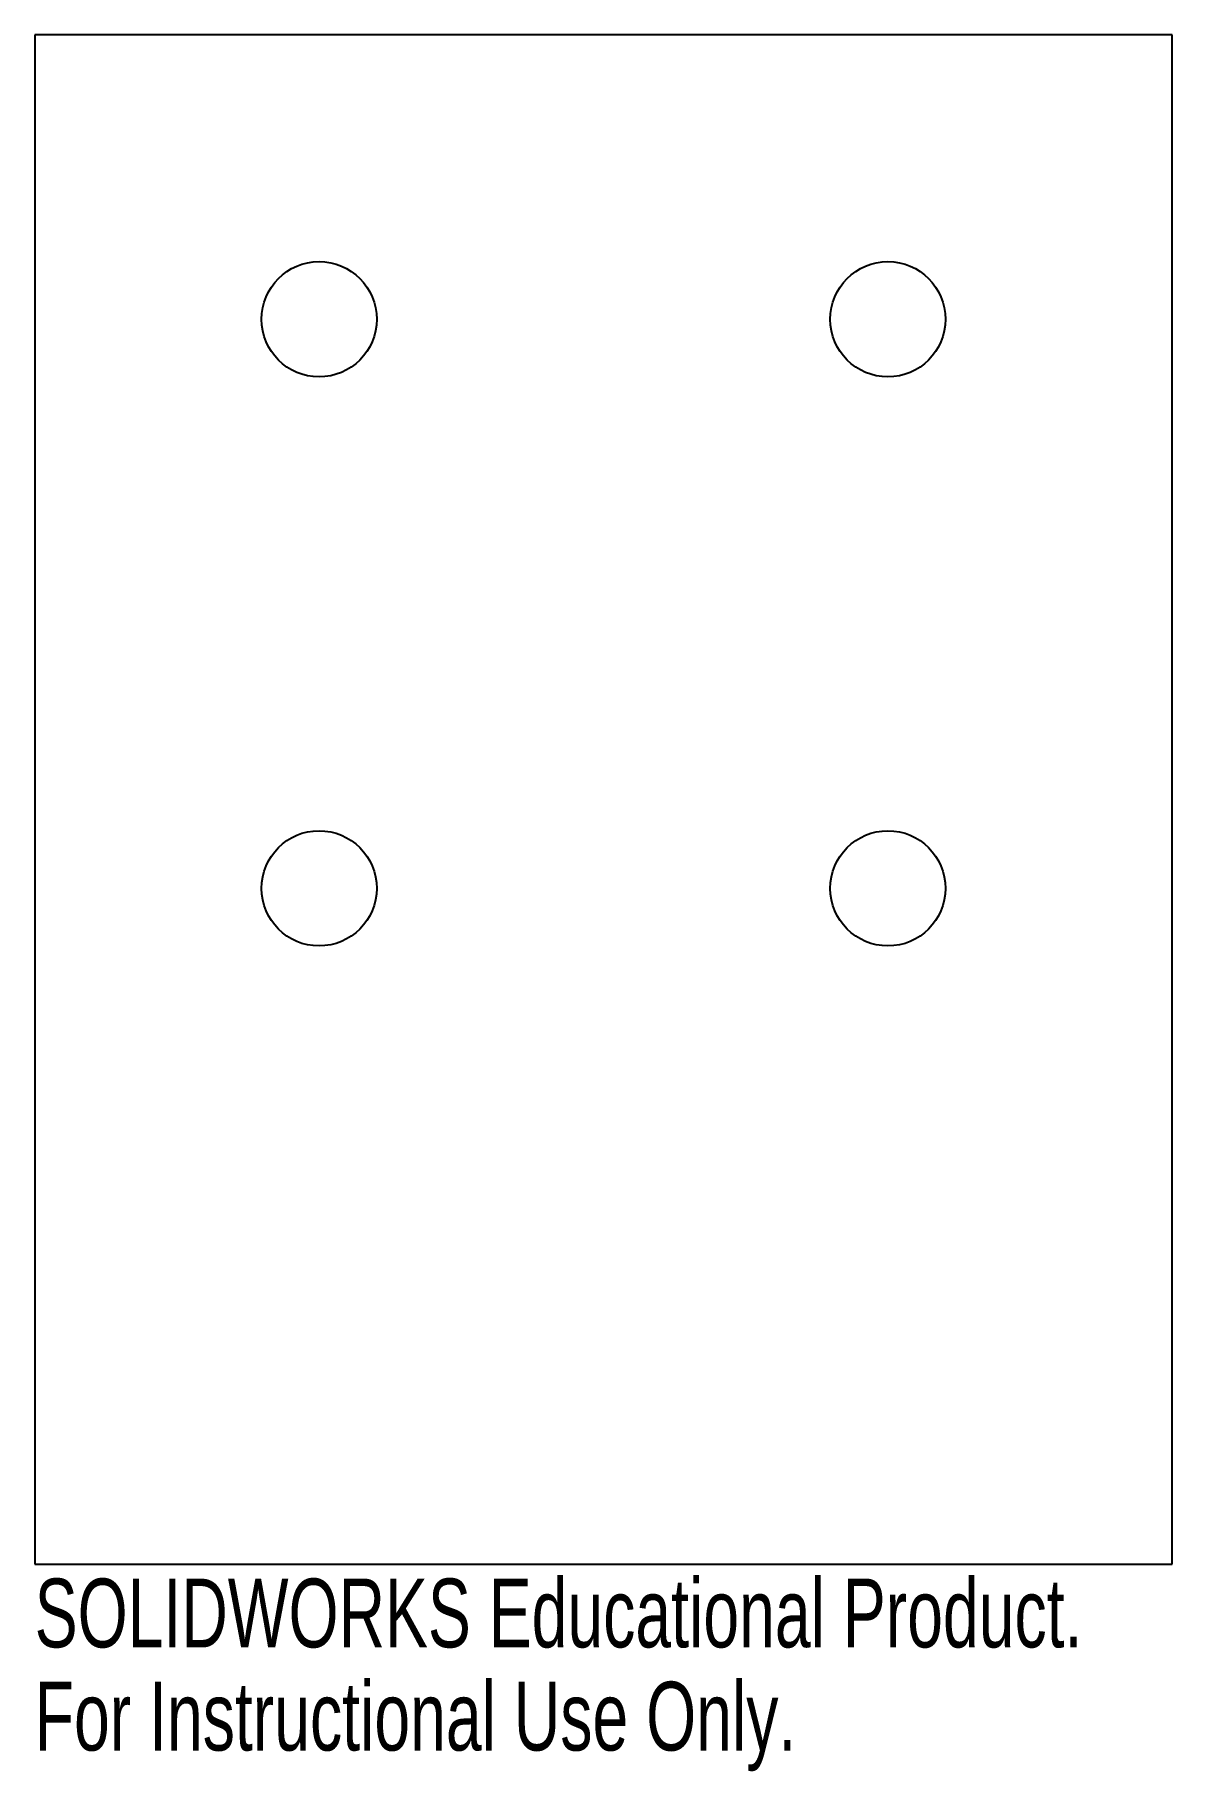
# Model space of a CAD drawing. Header units: millimetres. Extents: x -40 to 40, y -82 to 40.
import ezdxf

# ---------------------------------------------------------------- set-up
doc = ezdxf.new("R2010")
doc.units = ezdxf.units.MM
doc.styles.add('SLDTEXTSTYLE0', font='TXT', dxfattribs={"width": 0.7})

msp = doc.modelspace()

# ---------------------------------------------------------------- linework, layer by layer
at = {"color": 7, "linetype": 'Continuous', "lineweight": 25}
for p, q in [((40, 40), (-40, 40)), ((-40, 40), (-40, -67.5)), ((40, -67.5), (40, 40)), ((-40, -67.5), (40, -67.5))]:
    msp.add_line(p, q, dxfattribs=at)
for centre in [(-20, 20), (20, 20), (-20, -20), (20, -20)]:
    msp.add_circle(centre, 4.05, dxfattribs=at)

# ---------------------------------------------------------------- texts
at = {"color": 7, "linetype": 'Continuous', "char_height": 4.8336, "attachment_point": 1, "style": 'SLDTEXTSTYLE0'}
for s, insert in [('SOLIDWORKS Educational Product.', (-40, -68.52)), ('For Instructional Use Only.', (-40, -75.77))]:
    msp.add_mtext(s, dxfattribs=dict(at, insert=insert))

doc.saveas('drawing.dxf')
